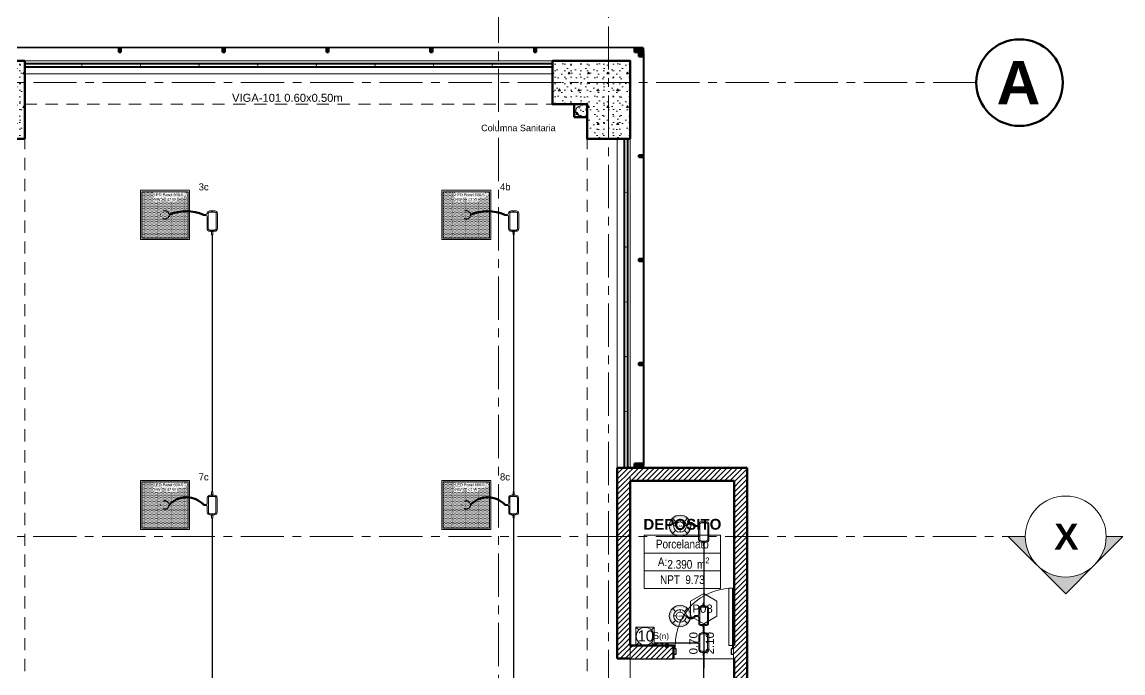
# Model space of a CAD drawing. Header units: inches. Extents: x -38 to 5698, y -33 to 92.
# Drawn here: x 229.54 to 242.27, y 32.83 to 40.35 of the extents above; entities that cross this region are included whole.
import ezdxf
from ezdxf.lldxf.tags import DXFTag

# ---------------------------------------------------------------- set-up
doc = ezdxf.new("R2010")
doc.units = ezdxf.units.IN
doc.header["$MEASUREMENT"] = 0
doc.set_wipeout_variables(frame=1)
for name, pattern in [('CONTINUA', [0]), ('DASHED', [0.75, 0.5, -0.25]), ('Hidden Line', [0.195611, 0.141111, -0.0545]), ('HIDDEN2', [0.1875, 0.125, -0.0625]), ('Punto & Raya', [0.65, 0.5, -0.075, 0, -0.075]), ('Rayas', [0.282222, 0.141111, -0.141111]), ('Wipeout_Contour', [1, 0, -1])]:
    doc.linetypes.add(name, pattern=pattern)
for name, color, linetype, lineweight in [('00 IE CKTO TOMAS', 111, 'Rayas', 18), ('00_IE_Luminarias', 6, 'Continuous', 30), ('01 IE LUM LED AD DN570C', 1, 'Continuous', 13), ('ALUMBRADO_CONDUIT', 30, 'CONDUIT1', 30), ('ALUMBRADO_PVC', 6, 'PVC1', 30), ('Bancas', 1, 'Continuous', 13), ('Cable Alumbrado', 150, 'Continuous', 30), ('CABLEADO EXT.', 3, 'PVCSUBT', 30), ('Luminarias', 5, 'Continuous', 20), ('Simb_Alumbrado', 140, 'CONTINUA', 30)]:
    doc.layers.add(name, color=color, linetype=linetype, lineweight=lineweight)
for name, color, linetype in [('02 _ ARQ _ ALB _ Ejes Generales', 7, 'Continuous'), ('02 _ ARQ _ ZON _ Espacio.3D', 7, 'Continuous'), ('08 _ STR _ EXT _ 06 Columnas', 7, 'Continuous'), ('08 _ STR _ EXT _ 07 Losa Aligerada', 7, 'Continuous'), ('08 _ STR _ EXT _ 09 Vigas', 7, 'Continuous'), ('Acabado - Muros', 7, 'Continuous'), ('Estructura - 04 MURO', 7, 'Continuous'), ('Estructura - Carga', 7, 'Continuous'), ('Interior - Escaleras & Barandillas', 7, 'Continuous'), ('Marcador - Secciones', 251, 'Continuous'), ('MEP - HVAC', 7, 'Continuous'), ('Notas - Etiquetas', 251, 'Continuous')]:
    doc.layers.add(name, color=color, linetype=linetype)
doc.styles.add('Annotative', font='arial.ttf')
doc.styles.add('Estilo_Generado_1', font='swisseb.ttf')
doc.styles.add('Estilo_Generado_4', font='swisse.ttf')
doc.styles.add('Estilo_Generado_8', font='arialbd.ttf')
doc.styles.add('Estilo_Generado_9', font='ARIALN.TTF')
doc.styles.add('{18b73a54-fa43-428c-adcb-c1c7bbdf2c84}', font='Simplex.shx')
tags = doc.linetypes.add('CONDUIT', pattern='A,1.5,-0.210535,["con",{18b73a54-fa43-428c-adcb-c1c7bbdf2c84},S=0.2,R=0,X=0,Y=-0.065594],-0.702384', length=2.412919).pattern_tags.tags
tags[6] = DXFTag(74, 10)
tags = doc.linetypes.add('CONDUIT1', pattern='A,1,-0.19772,["con",{18b73a54-fa43-428c-adcb-c1c7bbdf2c84},S=0.2,R=0,X=0,Y=-0.065594],-0.593642', length=1.791362).pattern_tags.tags
tags[6] = DXFTag(74, 10)
tags = doc.linetypes.add('PVC1', pattern='A,1,-0.19772,["PVC",{18b73a54-fa43-428c-adcb-c1c7bbdf2c84},S=0.13,R=0,X=0,Y=-0.061851],-0.507647', length=1.705367).pattern_tags.tags
tags[6] = DXFTag(74, 10)
tags = doc.linetypes.add('PVCSUBT', pattern='A,0.6,-0.3,0.6,-0.075691,["PVC",Standard,S=0.2,R=0,X=0,Y=-0.093724],-0.621005', length=2.196696).pattern_tags.tags
tags[10] = DXFTag(74, 10)
pattern_1 = [(45, (185.000023, 3e-09), (-0.030052038, 0.030052038), [])]
pattern_2 = [(0, (185.00002, 3e-09), (0, 0.3897114), [0.024375, -0.200625]), (0, (185.11252, 0.19486), (0, 0.3897114), [0.024375, -0.200625]), (60, (185.00002, 3e-09), (-0.3375, 0.1948557), [0.024375, -0.200625]), (60, (185.22502, 3e-09), (-0.3375, 0.1948557), [0.024375, -0.200625]), (120, (185.0244, 3e-09), (0.3375, 0.1948557), [0.024375, -0.200625]), (120, (185.2494, 3e-09), (0.3375, 0.1948557), [0.024375, -0.200625]), (0, (185.00002, 0.0375), (0, 0.075), [0, -0.075, 0, -0.1125]), (45, (185.03752, 0.0375), (-0.05303301, 0.05303301), [0, -0.05625, 0, -0.09375])]

# ---------------------------------------------------------------- blocks, each defined once
blk = doc.blocks.new('*U270')
at = {"layer": 'Luminarias', "linetype": 'DASHED', "lineweight": 0, "ltscale": 0.05}
blk.add_lwpolyline([(0, -0.005), (0, 0.005)], dxfattribs=at)
blk = doc.blocks.new('*U271')
at = {"color": 0, "linetype": 'ByBlock', "lineweight": -2, "transparency": 16777216}
for p, rotation in [((-0.05, 0), 90), ((0, -0.05), 180), ((0.05, 0), 269.9999999999999)]:
    blk.add_blockref('*U270', p, dxfattribs=dict(at, rotation=rotation))
blk.add_blockref('*U270', (0, 0.05), dxfattribs=at)
blk = doc.blocks.new('PANEL LED 50W')
at = {"layer": 'Luminarias'}
h = blk.add_hatch(dxfattribs=at)
h.set_pattern_fill('DOTS', color=4, scale=0.009097)
h.set_pattern_definition([(0, (0, -2e-14), (0.0072206, 0.01444116), [0, -0.01444116])])
h.paths.add_polyline_path([(-0.257, -0.257), (0.257, -0.257), (0.257, 0.257), (-0.257, 0.257)])
h.paths.add_polyline_path([(-0.13, 0.097), (0.185, 0.097), (0.185, 0.247), (-0.13, 0.247)], flags=24)
at = {"layer": 'Luminarias', "color": 4, "lineweight": 0}
for points in [[(-0.273, 0.273), (0.273, 0.273), (0.273, -0.273), (-0.273, -0.273)], [(-0.257, -0.257), (0.257, -0.257), (0.257, 0.257), (-0.257, 0.257)]]:
    blk.add_lwpolyline(points, close=True, dxfattribs=at)
at = {"layer": 'Luminarias', "color": 4, "linetype": 'DASHED', "lineweight": 0, "ltscale": 0.01}
blk.add_circle((0, 0), 0.0455, dxfattribs=at)
at = {"color": 4}
blk.add_blockref('*U271', (0, 0), dxfattribs=at)
at = {"layer": 'Luminarias', "color": 4, "insert": (-0.122, 0.239), "char_height": 0.03093, "width": 0.38285, "attachment_point": 1}
blk.add_mtext('{\\Ftxt|c0;LED Panel 600-5 - NW      47 W}', dxfattribs=at)
blk = doc.blocks.new('lumin 47')
at = {"layer": 'ALUMBRADO_CONDUIT', "xscale": 1.041283452965173, "yscale": 1.041283452965173, "zscale": 1.041283452965173}
blk.add_blockref('PANEL LED 50W', (-76.251, 24.243), dxfattribs=at)
blk = doc.blocks.new('LUM DN570C')
at = {"layer": '01 IE LUM LED AD DN570C'}
h = blk.add_hatch(color=256, dxfattribs=at)
edge = h.paths.add_edge_path()
edge.add_arc((0, 0), 0.134, 0, 360)
edge = h.paths.add_edge_path(flags=17)
edge.add_arc((0, 0), 0.111, 0, 360)
for p, q in [((-0.056, 0.056), (-0.095, 0.095)), ((0.056, 0.056), (0.095, 0.095)), ((-0.056, -0.056), (-0.095, -0.095)), ((0.056, -0.056), (0.095, -0.095))]:
    blk.add_line(p, q, dxfattribs=at)
at = {"layer": '01 IE LUM LED AD DN570C', "ltscale": 0.4}
for p, q in [((-0.049, 0), (-0.079, 0)), ((0, 0.049), (0, 0.079)), ((0.049, 0), (0.079, 0)), ((0, -0.049), (0, -0.079))]:
    blk.add_line(p, q, dxfattribs=at)
at = {"layer": '01 IE LUM LED AD DN570C'}
for radius in [0.134, 0.0795]:
    blk.add_circle((0, 0), radius, dxfattribs=at)
at = {"layer": '01 IE LUM LED AD DN570C', "ltscale": 0.4}
blk.add_circle((0, 0), 0.0487, dxfattribs=at)
at = {"color": 1, "linetype": 'ByBlock', "lineweight": 80, "insert": (-0.035, 0.012), "char_height": 0.025, "width": 0.62222, "attachment_point": 1}
blk.add_mtext('13W ', dxfattribs=at)
blk = doc.blocks.new('CAJA OVAL TIPO L')
at = {"layer": 'Simb_Alumbrado', "lineweight": 13}
blk.add_lwpolyline([(-0.049, -0.079), (-0.049, -0.034, -0.380413), (-0.026, -0.009), (-0.026, -0.009, 0.341426), (-0.016, 0.003), (-0.016, 0.024), (-0.006, 0.024), (-0.006, 0.003, 0.414214), (0.006, -0.009), (0.114, -0.009, -0.414214), (0.139, -0.034), (0.139, -0.038, 0.414214), (0.151, -0.051), (0.172, -0.051), (0.172, -0.061), (0.151, -0.061, 0.414214), (0.139, -0.073), (0.139, -0.079, -0.414214), (0.114, -0.104), (-0.024, -0.104, -0.414214), (-0.049, -0.079, 0.414214)], format="xyb", dxfattribs=at)
for points in [[(-0.048, -0.056), (-0.04, -0.056)], [(-0.044, -0.051), (-0.044, -0.06)], [(0.132, -0.056), (0.141, -0.056)], [(0.137, -0.051), (0.137, -0.06)]]:
    blk.add_lwpolyline(points, dxfattribs=at)
blk.add_lwpolyline([(-0.024, -0.02), (0.114, -0.02, -0.414214), (0.128, -0.034), (0.128, -0.079, -0.414214), (0.114, -0.093), (-0.024, -0.093, -0.414214), (-0.038, -0.079), (-0.038, -0.034, -0.414214)], format="xyb", close=True, dxfattribs=at)
for centre in [(-0.044, -0.056), (0.137, -0.056)]:
    blk.add_circle(centre, 0.00438, dxfattribs=at)
blk = doc.blocks.new('oval t')
at = {"layer": 'Simb_Alumbrado', "lineweight": 13}
blk.add_lwpolyline([(0.014, 0.01, -0.414214), (0.004, 0.02), (0.004, 0.042), (-0.006, 0.042), (-0.006, 0.02, -0.414214), (-0.016, 0.01), (-0.066, 0.01, 0.414214), (-0.09, -0.014), (-0.09, -0.018, -0.414214), (-0.102, -0.03), (-0.121, -0.03), (-0.121, -0.04), (-0.102, -0.04, -0.451917), (-0.09, -0.054, 0.451917), (-0.066, -0.081), (0.066, -0.081, 0.414214), (0.09, -0.057), (0.09, -0.051, -0.398753), (0.102, -0.04), (0.121, -0.04), (0.121, -0.03), (0.102, -0.03, -0.368669), (0.09, -0.018), (0.09, -0.014, 0.414214), (0.066, 0.01), (0.014, 0.01)], format="xyb", dxfattribs=at)
blk.add_lwpolyline([(-0.066, 0), (0.066, 0, -0.414214), (0.08, -0.014), (0.08, -0.057, -0.414214), (0.066, -0.07), (-0.066, -0.07, -0.414214), (-0.08, -0.057), (-0.08, -0.014, -0.414214)], format="xyb", close=True, dxfattribs=at)
for points in [[(-0.091, -0.035), (-0.083, -0.035)], [(-0.087, -0.031), (-0.087, -0.039)], [(0.084, -0.035), (0.092, -0.035)], [(0.088, -0.031), (0.088, -0.039)]]:
    blk.add_lwpolyline(points, dxfattribs=at)
for centre in [(-0.087, -0.035), (0.088, -0.035)]:
    blk.add_circle(centre, 0.00419, dxfattribs=at)
blk = doc.blocks.new('ii3t')
at = {"layer": 'Simb_Alumbrado', "lineweight": 5}
h = blk.add_hatch(color=3, dxfattribs=at)
edge = h.paths.add_edge_path()
edge.add_arc((0, 0), 0.0164, 0, 360)
blk.add_circle((0, 0), 0.0164, dxfattribs=at)
blk = doc.blocks.new('100x100x80 adosado')
at = {"layer": 'Simb_Alumbrado', "lineweight": 13}
blk.add_lwpolyline([(-0.0768, 0.0788), (0.0194, 0.0788), (0.0194, -0.0174), (-0.0768, -0.0174)], close=True, dxfattribs=at)
at = {"layer": 'Simb_Alumbrado', "lineweight": 9}
for points in [[(-0.0768, 0.0788), (-0.0618, 0.0638)], [(0.0043, 0.0638), (0.0194, 0.0788)], [(-0.0768, -0.0174), (-0.0618, -0.0023)], [(0.0043, -0.0023), (0.0194, -0.0174)]]:
    blk.add_lwpolyline(points, dxfattribs=at)
blk.add_circle((-0.0287, 0.0307), 0.0467, dxfattribs=at)
at = {"layer": 'Simb_Alumbrado', "lineweight": 9, "insert": (-0.0677, 0.0612), "char_height": 0.05773, "attachment_point": 1}
blk.add_mtext_dynamic_manual_height_columns('10', width=0.119989, gutter_width=12.5, heights=[0], dxfattribs=at)

msp = doc.modelspace()

# ---------------------------------------------------------------- hatches: boundary and pattern name
at = {"layer": 'Acabado - Muros', "linetype": 'Continuous', "lineweight": 9}
for points in [[(229.475, 40.06), (229.475, 40.05), (230.665, 40.05), (230.665, 40.06)], [(230.675, 40.06), (230.675, 40.05), (231.865, 40.05), (231.865, 40.06)], [(231.875, 40.06), (231.875, 40.05), (233.065, 40.05), (233.065, 40.06)], [(233.075, 40.06), (233.075, 40.05), (234.265, 40.05), (234.265, 40.06)], [(234.275, 40.06), (234.275, 40.05), (235.465, 40.05), (235.465, 40.06)], [(235.475, 40.06), (235.475, 40.05), (236.665, 40.05), (236.665, 40.06)], [(236.675, 40.06), (236.675, 40.05), (236.69, 40.05), (236.69, 40.06)], [(236.73, 40.02), (236.72, 40.02), (236.72, 40.005), (236.73, 40.005)], [(236.73, 39.995), (236.72, 39.995), (236.72, 38.805), (236.73, 38.805)], [(236.73, 38.795), (236.72, 38.795), (236.72, 37.605), (236.73, 37.605)], [(236.73, 37.595), (236.72, 37.595), (236.72, 36.405), (236.73, 36.405)], [(236.73, 36.395), (236.72, 36.395), (236.72, 35.23), (236.73, 35.23)]]:
    msp.add_hatch(color=250, dxfattribs=at).paths.add_polyline_path(points)
at = {"layer": 'Acabado - Muros', "linetype": 'Continuous', "lineweight": 0}
for points in [[(230.658, 40), (230.683, 40), (230.683, 40.05), (230.658, 40.05)], [(231.858, 40), (231.883, 40), (231.883, 40.05), (231.858, 40.05)], [(233.058, 40), (233.083, 40), (233.083, 40.05), (233.058, 40.05)], [(234.258, 40), (234.283, 40), (234.283, 40.05), (234.258, 40.05)], [(235.458, 40), (235.483, 40), (235.483, 40.05), (235.458, 40.05)], [(236.62, 40), (236.72, 40), (236.72, 40.05), (236.62, 40.05)], [(236.658, 40), (236.683, 40), (236.683, 40.05), (236.658, 40.05)], [(236.67, 39.95), (236.72, 39.95), (236.72, 40.05), (236.67, 40.05)], [(236.67, 40.013), (236.67, 39.988), (236.72, 39.988), (236.72, 40.013)], [(236.67, 38.813), (236.67, 38.788), (236.72, 38.788), (236.72, 38.813)], [(236.67, 37.613), (236.67, 37.588), (236.72, 37.588), (236.72, 37.613)], [(236.67, 36.413), (236.67, 36.388), (236.72, 36.388), (236.72, 36.413)], [(236.62, 35.25), (236.62, 35.2), (236.72, 35.2), (236.72, 35.25)]]:
    msp.add_hatch(color=254, dxfattribs=at).paths.add_polyline_path(points)
at = {"layer": 'Estructura - Carga', "linetype": 'Continuous', "lineweight": 13}
h = msp.add_hatch(dxfattribs=at)
h.set_pattern_fill('HORMIGÓN_ARMADO_0002', color=251, style=0, pattern_type=2)
h.set_pattern_definition([(0, (185.00002, 3e-09), (0, 0.3117692), [0.03, -0.15]), (0, (185.09002, 0.1559), (0, 0.3117692), [0.03, -0.15]), (60, (185.00002, 3e-09), (-0.27, 0.1558846), [0.03, -0.15]), (60, (185.18002, 3e-09), (-0.27, 0.1558846), [0.03, -0.15]), (120, (185.03002, 3e-09), (0.27, 0.1558846), [0.03, -0.15]), (120, (185.21002, 3e-09), (0.27, 0.1558846), [0.03, -0.15]), (0, (185.000023, 0.03), (0, 0.06), [0, -0.06, 0, -0.090000004]), (45, (185.030023, 0.03), (-0.04242641, 0.04242641), [0, -0.045, 0, -0.075000003])])
h.paths.add_polyline_path([(235.92, 39.25), (236.07, 39.25), (236.07, 39.4), (235.92, 39.4)])
at = {"layer": 'Marcador - Secciones', "linetype": 'Continuous', "lineweight": 13}
for points in [[(240.94, 34.407), (241.272, 34.075, -0.198912), (241.134, 34.407)], [(242.265, 34.407), (242.071, 34.407, -0.198912), (241.934, 34.075)], [(241.934, 34.075, -0.414214), (241.272, 34.075), (241.603, 33.744)]]:
    msp.add_hatch(color=7, dxfattribs=at).paths.add_polyline_path(points)

# ---------------------------------------------------------------- linework, layer by layer
at = {"layer": '02 _ ARQ _ ALB _ Ejes Generales', "color": 251, "linetype": 'Punto & Raya', "lineweight": 13}
for p, q in [((236.32, 45.9), (236.32, 2.05)), ((240.57, 39.65), (189.845, 39.65))]:
    msp.add_line(p, q, dxfattribs=at)
at = {"layer": '02 _ ARQ _ ALB _ Ejes Generales', "color": 7, "linetype": 'Continuous', "lineweight": 60}
msp.add_circle((241.07, 39.65), 0.5, dxfattribs=at)
at = {"layer": '02 _ ARQ _ ZON _ Espacio.3D', "color": 252, "linetype": 'Continuous', "lineweight": 13}
for p, q in [((236.73, 34.422), (236.73, 33.805)), ((236.73, 34.422), (237.614, 34.422)), ((237.614, 33.805), (237.614, 34.422)), ((236.73, 34.216), (237.614, 34.216)), ((237.614, 34.01), (236.73, 34.01)), ((237.614, 33.805), (236.73, 33.805))]:
    msp.add_line(p, q, dxfattribs=at)
at = {"layer": '02 _ ARQ _ ZON _ Espacio.3D', "color": 254, "linetype": 'Continuous', "lineweight": 0, "flags": 128}
msp.add_lwpolyline([(229.07, 31), (229.57, 31), (229.57, 29.75), (235.57, 29.75), (235.57, 30.2), (236.07, 30.2), (236.07, 30.7), (236.42, 30.7), (236.42, 31.899), (237.77, 31.899), (237.77, 32.996), (236.42, 32.996), (236.42, 39), (236.07, 39), (236.07, 39.4), (235.67, 39.4), (235.67, 39.75), (229.57, 39.75), (229.57, 39), (229.07, 39)], dxfattribs=at)
at = {"layer": '02 _ ARQ _ ZON _ Espacio.3D', "color": 9, "linetype": 'Continuous', "lineweight": 5, "flags": 128}
msp.add_lwpolyline([(236.57, 33.146), (237.07, 33.146), (237.069, 32.996), (237.77, 32.996), (237.77, 35.05), (236.57, 35.05)], close=True, dxfattribs=at)
at = {"layer": '08 _ STR _ EXT _ 07 Losa Aligerada', "color": 254, "linetype": 'Rayas', "lineweight": 18, "flags": 128}
msp.add_lwpolyline([(193.22, 11.97, 1.049431), (198.794, 6.3), (209.6, 6.3), (209.6, 6.2), (214.798, 6.2), (214.798, 7.2), (222.07, 7.2), (222.07, 5.664), (223.27, 5.664), (223.27, 4.2), (228.37, 4.2), (228.37, 5.664), (229.57, 5.664), (229.57, 7.2), (236.57, 7.2), (236.57, 15), (236.57, 15.15), (236.57, 15.15), (236.57, 15.8), (236.57, 15.8), (236.57, 20.35), (231.67, 20.35), (231.67, 22.35), (231.67, 22.6), (231.67, 24.5), (231.67, 24.75), (231.67, 26.75), (236.57, 26.75), (236.57, 39.9), (228.67, 39.9), (223.553, 39.9), (223.553, 40.9), (218.932, 40.9), (218.932, 39.9), (208.37, 39.9), (208.37, 41.435), (207.42, 41.435), (207.42, 42.9), (202.22, 42.9), (202.22, 41.435), (201.27, 41.435), (201.27, 39.9), (196.27, 39.9), (196.27, 41.1), (192.87, 41.1), (192.87, 37.7), (194.07, 37.7), (194.07, 33.9), (193.17, 33.9), (193.17, 21.266), (193.22, 21.266)], format="xyb", close=True, dxfattribs=at)
at = {"layer": '08 _ STR _ EXT _ 07 Losa Aligerada', "color": 254, "linetype": 'Continuous', "lineweight": 18, "flags": 128}
for points in [[(236.57, 26.75), (236.57, 39.9), (228.67, 39.9), (226.18, 39.9), (226.18, 40.9), (221.559, 40.9), (221.559, 39.9), (208.37, 39.9)], [(236.57, 29.7), (237.92, 29.7), (237.92, 35.2), (236.57, 35.2)]]:
    msp.add_lwpolyline(points, dxfattribs=at)
at = {"layer": '08 _ STR _ EXT _ 09 Vigas', "color": 251, "linetype": 'Hidden Line', "lineweight": 13}
for p, q in [((229.57, 39.4), (236.07, 39.4)), ((229.57, 30.2), (229.57, 39.4)), ((236.07, 30.2), (236.07, 39.4))]:
    msp.add_line(p, q, dxfattribs=at)
at = {"layer": 'Acabado - Muros', "color": 7, "linetype": 'Continuous', "lineweight": 60}
for p, q in [((230.658, 40.05), (230.658, 40)), ((230.683, 40.05), (230.658, 40.05)), ((230.683, 40), (230.658, 40)), ((230.683, 40.05), (230.683, 40)), ((231.883, 40.05), (231.858, 40.05)), ((231.858, 40.05), (231.858, 40)), ((231.883, 40), (231.858, 40)), ((231.883, 40.05), (231.883, 40)), ((233.058, 40.05), (233.058, 40)), ((233.083, 40.05), (233.058, 40.05)), ((233.083, 40), (233.058, 40)), ((233.083, 40.05), (233.083, 40)), ((234.258, 40.05), (234.258, 40)), ((234.283, 40.05), (234.258, 40.05)), ((234.283, 40), (234.258, 40)), ((234.283, 40.05), (234.283, 40)), ((235.458, 40.05), (235.458, 40)), ((235.483, 40.05), (235.458, 40.05)), ((235.483, 40), (235.458, 40)), ((235.483, 40.05), (235.483, 40)), ((236.62, 40.05), (236.62, 40)), ((236.72, 40.05), (236.62, 40.05)), ((236.72, 40), (236.62, 40)), ((236.658, 40.05), (236.658, 40)), ((236.67, 40.05), (236.67, 39.95)), ((236.67, 40.013), (236.67, 39.988)), ((236.72, 40.013), (236.67, 40.013)), ((236.72, 39.988), (236.67, 39.988)), ((236.683, 40.05), (236.683, 40)), ((236.72, 40.05), (236.72, 40.013)), ((236.72, 40.05), (236.72, 39.95)), ((236.72, 40), (236.72, 39.988)), ((236.72, 39.95), (236.67, 39.95)), ((236.67, 38.813), (236.67, 38.788)), ((236.72, 38.813), (236.67, 38.813)), ((236.72, 38.788), (236.67, 38.788)), ((236.72, 38.813), (236.72, 38.788)), ((236.67, 37.613), (236.67, 37.588)), ((236.72, 37.613), (236.67, 37.613)), ((236.72, 37.588), (236.67, 37.588)), ((236.72, 37.613), (236.72, 37.588)), ((236.67, 36.413), (236.67, 36.388)), ((236.72, 36.413), (236.67, 36.413)), ((236.72, 36.413), (236.72, 36.388)), ((236.72, 36.388), (236.67, 36.388)), ((236.62, 35.25), (236.62, 35.2)), ((236.72, 35.25), (236.62, 35.25)), ((236.72, 35.2), (236.62, 35.2)), ((236.72, 35.25), (236.72, 35.2))]:
    msp.add_line(p, q, dxfattribs=at)
at = {"layer": 'Acabado - Muros', "color": 7, "linetype": 'Continuous', "lineweight": 13, "flags": 128}
for points in [[(229.475, 40.06), (229.475, 40.05), (230.665, 40.05), (230.665, 40.06)], [(230.675, 40.06), (230.675, 40.05), (231.865, 40.05), (231.865, 40.06)], [(231.875, 40.06), (231.875, 40.05), (233.065, 40.05), (233.065, 40.06)], [(233.075, 40.06), (233.075, 40.05), (234.265, 40.05), (234.265, 40.06)], [(234.275, 40.06), (234.275, 40.05), (235.465, 40.05), (235.465, 40.06)], [(235.475, 40.06), (235.475, 40.05), (236.665, 40.05), (236.665, 40.06)], [(236.675, 40.06), (236.675, 40.05), (236.69, 40.05), (236.69, 40.06)], [(236.73, 40.02), (236.72, 40.02), (236.72, 40.005), (236.73, 40.005)], [(236.73, 39.995), (236.72, 39.995), (236.72, 38.805), (236.73, 38.805)], [(236.73, 38.795), (236.72, 38.795), (236.72, 37.605), (236.73, 37.605)], [(236.73, 37.595), (236.72, 37.595), (236.72, 36.405), (236.73, 36.405)], [(236.73, 36.395), (236.72, 36.395), (236.72, 35.23), (236.73, 35.23)]]:
    msp.add_lwpolyline(points, close=True, dxfattribs=at)
at = {"layer": 'ALUMBRADO_CONDUIT', "color": 30, "lineweight": 30, "ltscale": 0.4, "true_color": 0xf26722}
for p, q in [((231.737, 37.893), (231.737, 34.923)), ((235.221, 37.893), (235.221, 34.923)), ((231.737, 34.619), (231.737, 31.573)), ((235.221, 34.619), (235.221, 32.224)), ((237.419, 34.301), (237.419, 33.643)), ((237.419, 33.334), (237.419, 33.339)), ((237.419, 32.603), (237.419, 33.029))]:
    msp.add_line(p, q, dxfattribs=at)
at = {"layer": 'CABLEADO EXT.', "color": 3, "lineweight": 80}
for centre, radius, start, end in [((231.439, 37.69), 0.476, 65.3702, 114.8494), ((234.923, 37.69), 0.476, 65.3702, 114.8494), ((231.44, 34.585), 0.275, 42.972, 137.028), ((234.923, 34.585), 0.275, 42.972, 137.028), ((237.269, 34.507), 0.0556, 25.4571, 154.5429), ((237.27, 33.528), 0.0641, 216.0183, 323.9817)]:
    msp.add_arc(centre, radius, start, end, dxfattribs=at)
at = {"layer": 'Estructura - 04 MURO', "color": 165, "linetype": 'Continuous', "lineweight": 15}
for p, q in [((237.71, 33.15), (237.71, 33.81)), ((237.71, 33.81), (237.75, 33.81)), ((237.75, 33.81), (237.75, 33.15)), ((237.75, 33.15), (237.71, 33.15))]:
    msp.add_line(p, q, dxfattribs=at)
at = {"layer": 'Estructura - 04 MURO', "color": 152, "linetype": 'Continuous', "lineweight": 25}
msp.add_line((237.42, 33.4), (237.42, 32.887), dxfattribs=at)
at = {"layer": 'Estructura - 04 MURO', "color": 165, "linetype": 'Continuous', "lineweight": 25}
for p, q in [((237.75, 33.11), (237.738, 33.11)), ((237.738, 33.11), (237.738, 33.05)), ((237.77, 33.15), (237.75, 33.15)), ((237.75, 33.15), (237.75, 33.11)), ((237.77, 33.05), (237.77, 33.15)), ((237.738, 33.05), (237.77, 33.05))]:
    msp.add_line(p, q, dxfattribs=at)
at = {"layer": 'Estructura - 04 MURO', "color": 7, "linetype": 'Continuous', "lineweight": 80}
msp.add_line((237.77, 33.15), (237.77, 33), dxfattribs=at)
at = {"layer": 'Estructura - 04 MURO', "color": 251, "linetype": 'Continuous', "lineweight": 13, "flags": 128}
msp.add_lwpolyline([(237.42, 33.75), (237.268, 33.662), (237.268, 33.487), (237.42, 33.4), (237.572, 33.487), (237.572, 33.662)], close=True, dxfattribs=at)
at = {"layer": 'Estructura - Carga', "color": 7, "linetype": 'Continuous', "lineweight": 80, "flags": 128}
msp.add_lwpolyline([(235.92, 39.25), (236.07, 39.25), (236.07, 39.4), (235.92, 39.4)], close=True, dxfattribs=at)
at = {"layer": 'Marcador - Secciones', "color": 7, "linetype": 'Continuous', "lineweight": 13, "flags": 128}
for points in [[(240.94, 34.407), (241.134, 34.407, 0.198912)], [(241.934, 34.075), (242.265, 34.407), (242.071, 34.407, -0.198912)]]:
    msp.add_lwpolyline(points, format="xyb", dxfattribs=at)
msp.add_lwpolyline([(240.94, 34.407), (241.603, 33.744), (241.934, 34.075)], dxfattribs=at)
at = {"layer": 'Marcador - Secciones', "color": 7, "linetype": 'Continuous', "lineweight": 13}
msp.add_circle((241.603, 34.407), 0.468, dxfattribs=at)
at = {"layer": 'MEP - HVAC', "color": 7, "linetype": 'Continuous', "lineweight": 13, "flags": 128}
msp.add_lwpolyline([(235.995, 39.379, 1), (235.995, 39.271, 1)], format="xyb", dxfattribs=at)

# ---------------------------------------------------------------- block references
for p in [(307.443, 13.879), (310.926, 13.879), (307.443, 10.529), (310.926, 10.529)]:
    msp.add_blockref('lumin 47', p)
at = {"layer": '01 IE LUM LED AD DN570C', "color": 1, "lineweight": 5, "xscale": 0.9263905751172247, "yscale": 0.9263905751172247, "zscale": 0.9263905751172247}
for p in [(237.145, 34.53), (237.145, 33.49)]:
    msp.add_blockref('LUM DN570C', p, dxfattribs=at)
at = {"layer": 'ALUMBRADO_CONDUIT', "linetype": 'CONDUIT', "lineweight": 30, "xscale": -1.253906979044094, "yscale": 1.253906979044094, "zscale": 1.253906979044094, "rotation": 90}
for p in [(231.667, 38.108), (235.151, 38.108), (237.349, 34.516)]:
    msp.add_blockref('CAJA OVAL TIPO L', p, dxfattribs=at)
at = {"layer": 'Bancas', "color": 252, "true_color": 0x939598, "yscale": 1.253906979044094, "zscale": 1.253906979044094, "rotation": 90}
for p, xscale in [((231.693, 34.771), -1.253906979044094), ((235.177, 34.771), -1.253906979044094), ((237.374, 33.491), 1.253906979044094), ((237.375, 33.182), 1.253906979044094)]:
    msp.add_blockref('oval t', p, dxfattribs=dict(at, xscale=xscale))

# ---------------------------------------------------------------- texts
at = {"layer": '00_IE_Luminarias', "color": 6, "linetype": 'HIDDEN2'}
for s, p in [('3c', (231.581, 38.405)), ('4b', (235.064, 38.405)), ('7c', (231.581, 35.055)), ('8c', (235.064, 35.055))]:
    msp.add_text(s, height=0.0817, dxfattribs=at).set_placement(p)
at = {"layer": '02 _ ARQ _ ALB _ Ejes Generales', "color": 7, "lineweight": 30, "insert": (240.805, 39.9), "char_height": 0.5, "attachment_point": 1, "style": 'Estilo_Generado_1'}
msp.add_mtext('\\A1;{\\pql;\\pt0;\\fSwis721 Ex BT|b1|i0|c0|p34;A}', dxfattribs=at)
at = {"layer": '02 _ ARQ _ ZON _ Espacio.3D', "color": 252, "lineweight": 25, "attachment_point": 2}
for s, insert, char_height, style in [('\\A1;{\\pqc;\\pt0;\\fArial|b1|i0|c0|p34;DEPOSITO}', (237.172, 34.611), 0.125, 'Estilo_Generado_8'), ('\\A1;{\\pqc;\\pt0;\\fArial Narrow|b0|i0|c0|p34;Porcelanato}', (237.172, 34.37), 0.1, 'Estilo_Generado_9'), ('\\A1;{\\pqc;\\pt0;\\fArial Narrow|b0|i0|c0|p34;A: }', (236.943, 34.165), 0.1, 'Estilo_Generado_9'), ('\\A1;{\\pqc;\\pt0,0.3;\\fArial Narrow|b0|i0|c0|p34;2.390\\fArial Narrow|b0|i0|c0|p34;\\A1{\\H.66x;\\S^  ;}\\fArial Narrow|b0|i0|c0|p34; m\\fArial Narrow|b0|i0|c0|p34;\\A1{\\H.66x;\\S2^  ;}}', (237.243, 34.165), 0.1, 'Estilo_Generado_9'), ('\\A1;{\\pqc;\\pt0;\\fArial Narrow|b0|i0|c0|p34;NPT  9.73}', (237.172, 33.959), 0.1, 'Estilo_Generado_9')]:
    msp.add_mtext(s, dxfattribs=dict(at, insert=insert, char_height=char_height, style=style))
at = {"layer": 'Estructura - 04 MURO', "color": 251, "lineweight": 25, "char_height": 0.095, "attachment_point": 7, "style": 'Estilo_Generado_4'}
for s, insert, rotation in [('\\A1;{\\pql;\\pt0;\\fSwis721 Ex BT|b0|i0|c0|p34;P08\\fSwis721 Ex BT|b0|i0|c0|p34;\\fSwis721 Ex BT|b0|i0|c0|p34;\\fSwis721 Ex BT|b0|i0|c0|p34;}', (237.287, 33.525), 360), ('\\A1;{\\pql;\\pt0;\\fSwis721 Ex BT|b0|i0|c0|p34;0.70\\fSwis721 Ex BT|b0|i0|c0|p34;\\A1{\\H.66x;\\S^  ;}\\fSwis721 Ex BT|b0|i0|c0|p34;\\fSwis721 Ex BT|b0|i0|c0|p34;}', (237.375, 33.046), 90), ('\\A1;{\\pql;\\pt0;\\fSwis721 Ex BT|b0|i0|c0|p34;2.10\\fSwis721 Ex BT|b0|i0|c0|p34;\\A1{\\H.66x;\\S^  ;}\\fSwis721 Ex BT|b0|i0|c0|p34;\\fSwis721 Ex BT|b0|i0|c0|p34;}', (237.565, 33.046), 90)]:
    msp.add_mtext(s, dxfattribs=dict(at, insert=insert, rotation=rotation))
at = {"layer": 'Marcador - Secciones', "color": 5, "lineweight": 25, "insert": (241.751, 34.257), "char_height": 0.3, "attachment_point": 9, "style": 'Estilo_Generado_1'}
msp.add_mtext('\\A1;{\\pqr;\\pt0;\\fSwis721 Ex BT|b1|i0|c0|p34;X}', dxfattribs=at)
at = {"layer": 'Notas - Etiquetas', "color": 8, "linetype": 'Continuous', "lineweight": 13, "insert": (231.967, 39.427), "char_height": 0.0925, "attachment_point": 7, "style": 'Estilo_Generado_4'}
msp.add_mtext('\\A1;{\\pql;\\fSwis721 Ex BT|b0|i0|c0|p34;VIGA-101\\fSwis721 Ex BT|b0|i0|c0|p34; \\fSwis721 Ex BT|b0|i0|c0|p34;0.60\\fSwis721 Ex BT|b0|i0|c0|p34;x\\fSwis721 Ex BT|b0|i0|c0|p34;0.50\\fSwis721 Ex BT|b0|i0|c0|p34;m}', dxfattribs=at)
at = {"layer": 'Notas - Etiquetas', "color": 8, "linetype": 'Continuous', "lineweight": 35, "insert": (234.846, 39.126), "char_height": 0.075, "attachment_point": 4, "style": 'Estilo_Generado_4'}
msp.add_mtext('\\A1;{\\pql;\\fSwis721 Ex BT|b0|i0|c0|p34;Columna Sanitaria}', dxfattribs=at)

# ---------------------------------------------------------------- next in the draw order: wipeouts: each hides what was drawn before it
at = {"color": 254, "linetype": 'Wipeout_Contour', "lineweight": 0, "ltscale": 6624.867856}
msp.add_wipeout([(229.57, 39.75), (235.67, 39.75), (235.67, 39.9), (229.57, 39.9)], dxfattribs=at).dxf.layer = 'Estructura - 04 MURO'
at = {"color": 254, "linetype": 'Wipeout_Contour', "lineweight": 0, "ltscale": 6640.11523}
msp.add_wipeout([(236.42, 39), (236.42, 35.2), (236.57, 35.2), (236.57, 39)], dxfattribs=at).dxf.layer = 'Estructura - 04 MURO'
at = {"color": 254, "linetype": 'Wipeout_Contour', "lineweight": 0, "ltscale": 4983.566382}
msp.add_wipeout([(237.77, 35.05), (237.92, 35.05), (237.92, 35.2)], dxfattribs=at).dxf.layer = 'Estructura - 04 MURO'
at = {"color": 254, "linetype": 'Wipeout_Contour', "lineweight": 0, "ltscale": 4979.39168}
msp.add_wipeout([(236.57, 33.15), (236.42, 33), (236.57, 33)], dxfattribs=at).dxf.layer = 'Estructura - 04 MURO'

# ---------------------------------------------------------------- next in the draw order: hatches: boundary and pattern name
at = {"layer": '08 _ STR _ EXT _ 06 Columnas', "linetype": 'Continuous', "lineweight": 9}
h = msp.add_hatch(dxfattribs=at)
h.set_pattern_fill('HORMIGÓN_EN_MASA_0002', style=0, pattern_type=2)
h.set_pattern_definition(pattern_2)
h.paths.add_polyline_path([(229.57, 39), (229.57, 39.9), (228.67, 39.9), (228.67, 39.4), (229.07, 39.4), (229.07, 39)])
h = msp.add_hatch(dxfattribs=at)
h.set_pattern_fill('HORMIGÓN_EN_MASA_0002', style=0, pattern_type=2)
h.set_pattern_definition(pattern_2)
h.paths.add_polyline_path([(236.57, 39), (236.57, 39.9), (235.67, 39.9), (235.67, 39.4), (236.07, 39.4), (236.07, 39)])
at = {"layer": 'Estructura - 04 MURO', "linetype": 'Continuous', "lineweight": 5}
h = msp.add_hatch(dxfattribs=at)
h.set_pattern_fill('LADRILLO_COMÚN_0002', color=252, style=0, pattern_type=2)
h.set_pattern_definition(pattern_1)
h.paths.add_polyline_path([(237.77, 35.05), (237.92, 35.05), (237.92, 35.2)])
h = msp.add_hatch(dxfattribs=at)
h.set_pattern_fill('LADRILLO_COMÚN_0002', color=252, style=0, pattern_type=2)
h.set_pattern_definition(pattern_1)
h.paths.add_polyline_path([(236.57, 33.15), (236.42, 33), (236.57, 33)])

# ---------------------------------------------------------------- next in the draw order: linework, layer by layer
at = {"layer": '08 _ STR _ EXT _ 06 Columnas', "color": 7, "linetype": 'Continuous', "lineweight": 80, "flags": 128}
for points in [[(229.57, 39), (229.57, 39.9), (228.67, 39.9), (228.67, 39.4), (229.07, 39.4), (229.07, 39)], [(236.57, 39), (236.57, 39.9), (235.67, 39.9), (235.67, 39.4), (236.07, 39.4), (236.07, 39)]]:
    msp.add_lwpolyline(points, close=True, dxfattribs=at)
at = {"layer": '08 _ STR _ EXT _ 09 Vigas', "color": 251, "linetype": 'Hidden Line', "lineweight": 13}
msp.add_line((194.07, 39.9), (236.57, 39.9), dxfattribs=at)
at = {"layer": 'Estructura - 04 MURO', "color": 7, "linetype": 'Continuous', "lineweight": 13, "flags": 128}
for points in [[(235.67, 39.9), (229.57, 39.9)], [(229.57, 39.75), (235.67, 39.75)], [(236.42, 39), (236.42, 35.2)], [(236.57, 35.2), (236.57, 39)], [(236.42, 35.2), (236.57, 35.2)]]:
    msp.add_lwpolyline(points, dxfattribs=at)
at = {"layer": 'Interior - Escaleras & Barandillas', "color": 161, "linetype": 'Continuous', "lineweight": 13, "flags": 128}
msp.add_lwpolyline([(229.57, 39.875), (229.57, 39.825), (235.67, 39.825), (235.67, 39.875)], close=True, dxfattribs=at)
for points in [[(235.67, 39.863), (229.57, 39.863)], [(229.57, 39.838), (235.67, 39.838)]]:
    msp.add_lwpolyline(points, dxfattribs=at)
for points in [[(230.248, 39.869, 1), (230.248, 39.831)], [(230.926, 39.869, 1), (230.926, 39.831)], [(231.603, 39.869, 1), (231.603, 39.831)], [(232.281, 39.869, 1), (232.281, 39.831)], [(232.959, 39.869, 1), (232.959, 39.831)], [(233.637, 39.869, 1), (233.637, 39.831)], [(234.314, 39.869, 1), (234.314, 39.831)], [(234.992, 39.869, 1), (234.992, 39.831)], [(236.539, 38.367, 1), (236.501, 38.367)], [(236.539, 37.733, 1), (236.501, 37.733)], [(236.539, 37.1, 1), (236.501, 37.1)], [(236.539, 36.467, 1), (236.501, 36.467)], [(236.539, 35.834, 1), (236.501, 35.834)]]:
    msp.add_lwpolyline(points, format="xyb", dxfattribs=at)
at = {"layer": 'Marcador - Secciones', "color": 251, "linetype": 'Punto & Raya', "lineweight": 13}
msp.add_line((235.045, 46.211), (235.045, 0.947), dxfattribs=at)

# ---------------------------------------------------------------- next in the draw order: wipeouts: each hides what was drawn before it
at = {"color": 254, "linetype": 'Wipeout_Contour', "lineweight": 0, "ltscale": 4984.440506}
msp.add_wipeout([(237.77, 35.05), (237.92, 35.2), (237.77, 35.2)], dxfattribs=at).dxf.layer = 'Estructura - 04 MURO'
at = {"color": 254, "linetype": 'Wipeout_Contour', "lineweight": 0, "ltscale": 4980.264405}
msp.add_wipeout([(236.42, 33), (236.57, 33.15), (236.42, 33.15)], dxfattribs=at).dxf.layer = 'Estructura - 04 MURO'

# ---------------------------------------------------------------- next in the draw order: hatches: boundary and pattern name
at = {"layer": 'Estructura - 04 MURO', "linetype": 'Continuous', "lineweight": 5}
h = msp.add_hatch(dxfattribs=at)
h.set_pattern_fill('LADRILLO_COMÚN_0002', color=252, style=0, pattern_type=2)
h.set_pattern_definition(pattern_1)
h.paths.add_polyline_path([(237.77, 35.05), (237.92, 35.2), (237.77, 35.2)])
h = msp.add_hatch(dxfattribs=at)
h.set_pattern_fill('LADRILLO_COMÚN_0002', color=252, style=0, pattern_type=2)
h.set_pattern_definition(pattern_1)
h.paths.add_polyline_path([(236.42, 33), (236.57, 33.15), (236.42, 33.15)])

# ---------------------------------------------------------------- next in the draw order: linework, layer by layer
at = {"layer": 'Estructura - 04 MURO', "color": 7, "linetype": 'Continuous', "lineweight": 80, "flags": 128}
msp.add_lwpolyline([(236.42, 33), (237.07, 33)], dxfattribs=at)

# ---------------------------------------------------------------- next in the draw order: wipeouts: each hides what was drawn before it
at = {"color": 254, "linetype": 'Wipeout_Contour', "lineweight": 0, "ltscale": 6639.854831}
msp.add_wipeout([(236.42, 35.05), (236.42, 33.15), (236.57, 33.15), (236.57, 35.05)], dxfattribs=at).dxf.layer = 'Estructura - 04 MURO'

# ---------------------------------------------------------------- next in the draw order: hatches: boundary and pattern name
at = {"layer": 'Estructura - 04 MURO', "linetype": 'Continuous', "lineweight": 5}
h = msp.add_hatch(dxfattribs=at)
h.set_pattern_fill('LADRILLO_COMÚN_0002', color=252, style=0, pattern_type=2)
h.set_pattern_definition(pattern_1)
h.paths.add_polyline_path([(236.42, 35.05), (236.42, 33.15), (236.57, 33.15), (236.57, 35.05)])

# ---------------------------------------------------------------- next in the draw order: linework, layer by layer
at = {"layer": 'Estructura - 04 MURO', "color": 7, "linetype": 'Continuous', "lineweight": 80, "flags": 128}
msp.add_lwpolyline([(236.57, 33.15), (236.57, 35.05)], dxfattribs=at)

# ---------------------------------------------------------------- next in the draw order: wipeouts: each hides what was drawn before it
at = {"color": 254, "linetype": 'Wipeout_Contour', "lineweight": 0, "ltscale": 4980.367197}
msp.add_wipeout([(236.42, 35.05), (236.57, 35.05), (236.42, 35.2)], dxfattribs=at).dxf.layer = 'Estructura - 04 MURO'
at = {"color": 254, "linetype": 'Wipeout_Contour', "lineweight": 0, "ltscale": 6641.070472}
msp.add_wipeout([(236.57, 33.15), (236.57, 33), (237.07, 33), (237.07, 33.15)], dxfattribs=at).dxf.layer = 'Estructura - 04 MURO'

# ---------------------------------------------------------------- next in the draw order: hatches: boundary and pattern name
at = {"layer": 'Estructura - 04 MURO', "linetype": 'Continuous', "lineweight": 5}
h = msp.add_hatch(dxfattribs=at)
h.set_pattern_fill('LADRILLO_COMÚN_0002', color=252, style=0, pattern_type=2)
h.set_pattern_definition(pattern_1)
h.paths.add_polyline_path([(236.42, 35.05), (236.57, 35.05), (236.42, 35.2)])
h = msp.add_hatch(dxfattribs=at)
h.set_pattern_fill('LADRILLO_COMÚN_0002', color=252, style=0, pattern_type=2)
h.set_pattern_definition(pattern_1)
h.paths.add_polyline_path([(236.57, 33.15), (236.57, 33), (237.07, 33), (237.07, 33.15)])

# ---------------------------------------------------------------- next in the draw order: linework, layer by layer
at = {"layer": 'ALUMBRADO_CONDUIT', "color": 30, "lineweight": 30, "ltscale": 0.4, "true_color": 0xf26722}
msp.add_line((236.846, 33.181), (237.323, 33.181), dxfattribs=at)
at = {"layer": 'ALUMBRADO_PVC', "linetype": 'PVC1', "ltscale": 0.4}
msp.add_arc((236.903, 33.096), 0.0779, 43.3993, 136.6007, dxfattribs=at)
at = {"layer": 'Estructura - 04 MURO', "color": 7, "linetype": 'Continuous', "lineweight": 80}
msp.add_line((237.07, 33.15), (237.07, 33), dxfattribs=at)
at = {"layer": 'Estructura - 04 MURO', "color": 165, "linetype": 'Continuous', "lineweight": 25}
for p, q in [((237.09, 33.15), (237.07, 33.15)), ((237.07, 33.15), (237.07, 33.05)), ((237.09, 33.11), (237.09, 33.15)), ((237.102, 33.11), (237.09, 33.11)), ((237.102, 33.05), (237.102, 33.11)), ((237.07, 33.05), (237.102, 33.05))]:
    msp.add_line(p, q, dxfattribs=at)
at = {"layer": 'Estructura - 04 MURO', "color": 7, "linetype": 'Continuous', "lineweight": 80, "flags": 128}
msp.add_lwpolyline([(237.07, 33.15), (236.57, 33.15)], dxfattribs=at)
at = {"layer": 'Estructura - 04 MURO', "color": 175, "linetype": 'Continuous', "lineweight": 15}
msp.add_arc((237.75, 33.15), 0.66, 90, 180, dxfattribs=at)

# ---------------------------------------------------------------- next in the draw order: block references
at = {"layer": 'ALUMBRADO_CONDUIT', "linetype": 'PVC1', "lineweight": 35, "xscale": 2.199856799627834, "yscale": 2.199856799627834, "zscale": 2.199856799627834}
msp.add_blockref('100x100x80 adosado', (236.804, 33.188), dxfattribs=at)
at = {"layer": 'Cable Alumbrado', "lineweight": 0, "xscale": 1.404578189384958, "yscale": 1.404578189384958, "zscale": 1.404578189384958}
msp.add_blockref('ii3t', (236.994, 33.146), dxfattribs=at)

# ---------------------------------------------------------------- next in the draw order: texts
at = {"layer": '00 IE CKTO TOMAS', "insert": (236.828, 33.203), "char_height": 0.08, "width": 0.76804, "attachment_point": 7, "style": 'Annotative'}
msp.add_mtext('S{\\H0.84375x;(n)}', dxfattribs=at)

# ---------------------------------------------------------------- next in the draw order: wipeouts: each hides what was drawn before it
at = {"color": 254, "linetype": 'Wipeout_Contour', "lineweight": 0, "ltscale": 6642.638624}
msp.add_wipeout([(236.57, 35.05), (237.77, 35.05), (237.77, 35.2), (236.57, 35.2)], dxfattribs=at).dxf.layer = 'Estructura - 04 MURO'

# ---------------------------------------------------------------- next in the draw order: hatches: boundary and pattern name
at = {"layer": 'Estructura - 04 MURO', "linetype": 'Continuous', "lineweight": 5}
h = msp.add_hatch(dxfattribs=at)
h.set_pattern_fill('LADRILLO_COMÚN_0002', color=252, style=0, pattern_type=2)
h.set_pattern_definition(pattern_1)
h.paths.add_polyline_path([(236.57, 35.05), (237.77, 35.05), (237.77, 35.2), (236.57, 35.2)])

# ---------------------------------------------------------------- next in the draw order: wipeouts: each hides what was drawn before it
at = {"color": 254, "linetype": 'Wipeout_Contour', "lineweight": 0, "ltscale": 4979.541752}
msp.add_wipeout([(236.42, 35.2), (236.57, 35.05), (236.57, 35.2)], dxfattribs=at).dxf.layer = 'Estructura - 04 MURO'

# ---------------------------------------------------------------- next in the draw order: hatches: boundary and pattern name
at = {"layer": 'Estructura - 04 MURO', "linetype": 'Continuous', "lineweight": 5}
h = msp.add_hatch(dxfattribs=at)
h.set_pattern_fill('LADRILLO_COMÚN_0002', color=252, style=0, pattern_type=2)
h.set_pattern_definition(pattern_1)
h.paths.add_polyline_path([(236.42, 35.2), (236.57, 35.05), (236.57, 35.2)])

# ---------------------------------------------------------------- next in the draw order: linework, layer by layer
at = {"layer": '08 _ STR _ EXT _ 09 Vigas', "color": 251, "linetype": 'Hidden Line', "lineweight": 13}
msp.add_line((236.57, 26.75), (236.57, 39.9), dxfattribs=at)
at = {"layer": 'Estructura - 04 MURO', "color": 7, "linetype": 'Continuous', "lineweight": 80}
msp.add_line((236.42, 35.2), (236.42, 33), dxfattribs=at)
at = {"layer": 'Estructura - 04 MURO', "color": 7, "linetype": 'Continuous', "lineweight": 80, "flags": 128}
for points in [[(237.92, 35.2), (236.42, 35.2)], [(236.57, 35.05), (237.77, 35.05)]]:
    msp.add_lwpolyline(points, dxfattribs=at)
at = {"layer": 'Interior - Escaleras & Barandillas', "color": 161, "linetype": 'Continuous', "lineweight": 13, "flags": 128}
msp.add_lwpolyline([(236.545, 39), (236.495, 39), (236.495, 35.2), (236.545, 35.2)], close=True, dxfattribs=at)
for points in [[(236.508, 39), (236.508, 35.2)], [(236.533, 35.2), (236.533, 39)]]:
    msp.add_lwpolyline(points, dxfattribs=at)

# ---------------------------------------------------------------- next in the draw order: wipeouts: each hides what was drawn before it
at = {"color": 254, "linetype": 'Wipeout_Contour', "lineweight": 0, "ltscale": 6645.128384}
msp.add_wipeout([(237.77, 35.05), (237.77, 29.85), (237.92, 29.85), (237.92, 35.05)], dxfattribs=at).dxf.layer = 'Estructura - 04 MURO'

# ---------------------------------------------------------------- next in the draw order: hatches: boundary and pattern name
at = {"layer": 'Estructura - 04 MURO', "linetype": 'Continuous', "lineweight": 5}
h = msp.add_hatch(dxfattribs=at)
h.set_pattern_fill('LADRILLO_COMÚN_0002', color=252, style=0, pattern_type=2)
h.set_pattern_definition(pattern_1)
h.paths.add_polyline_path([(237.77, 35.05), (237.77, 29.85), (237.92, 29.85), (237.92, 35.05)])

# ---------------------------------------------------------------- next in the draw order: linework, layer by layer
at = {"layer": 'Estructura - 04 MURO', "color": 7, "linetype": 'Continuous', "lineweight": 80, "flags": 128}
for points in [[(237.92, 29.7), (237.92, 35.2)], [(237.77, 35.05), (237.77, 33.15)], [(237.77, 33), (237.77, 31.9)]]:
    msp.add_lwpolyline(points, dxfattribs=at)
at = {"layer": 'Marcador - Secciones', "color": 251, "linetype": 'Punto & Raya', "lineweight": 13}
msp.add_line((189.667, 34.407), (240.94, 34.407), dxfattribs=at)

doc.saveas('drawing.dxf')
